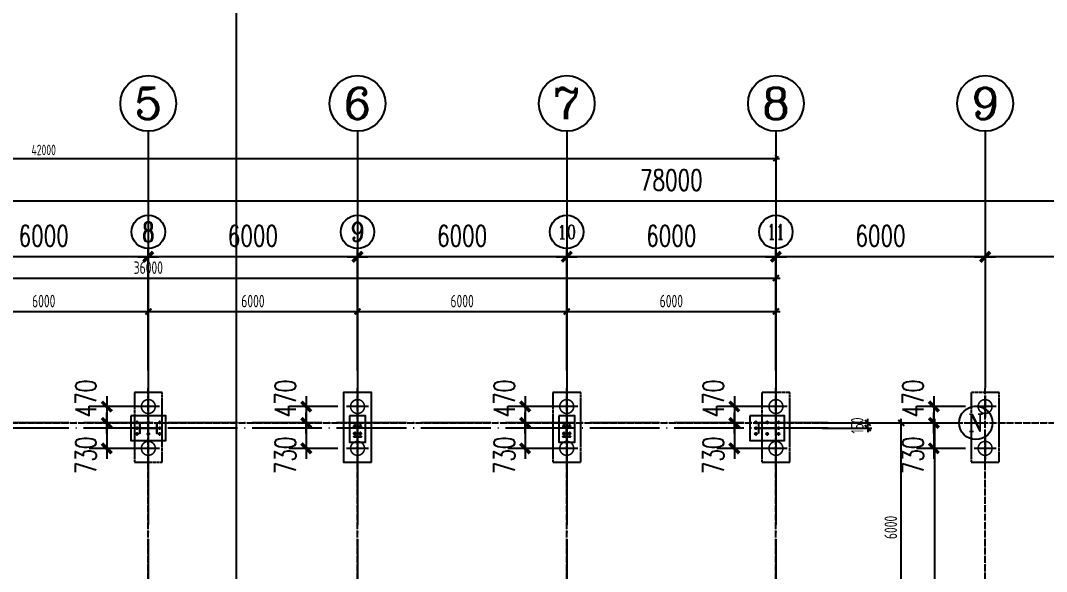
# Model space of a CAD drawing. Extents: x -1389621 to 57380, y -92505 to 283644.
# Drawn here: x -1360196 to -1330771, y 57200 to 73013 of the extents above; entities that cross this region are included whole.
import ezdxf
from ezdxf.enums import TextEntityAlignment as Align

# ---------------------------------------------------------------- set-up
doc = ezdxf.new("R2010")
doc.units = 0
doc.header["$LTSCALE"] = 100
doc.header["$MEASUREMENT"] = 0
for name, pattern in [('CENTERX2', [101.6, 63.5, -12.7, 12.7, -12.7]), ('DASH', [0.35, 0.25, -0.1]), ('DOTE', [2.42, 2, -0.2, 0.02, -0.2])]:
    doc.linetypes.add(name, pattern=pattern)
doc.layers.get('0').update_dxf_attribs({"linetype": 'CONTINUOUS'})
doc.layers.get('Defpoints').update_dxf_attribs({"linetype": 'CONTINUOUS'})
for name, color, linetype in [('11000', 4, 'CONTINUOUS'), ('AXIS', 3, 'CONTINUOUS'), ('AXIS_TEXT', 7, 'CONTINUOUS'), ('DIM', 3, 'CONTINUOUS'), ('DOTE', 1, 'DOTE'), ('PUB_DIM', 3, 'CONTINUOUS'), ('单桩', 6, 'CONTINUOUS'), ('承台', 2, 'CONTINUOUS'), ('柱子', 3, 'CONTINUOUS'), ('短柱', 2, 'CONTINUOUS')]:
    doc.layers.add(name, color=color, linetype=linetype)
doc.layers.add('轴线', color=1, linetype='CENTERX2', lineweight=13)
doc.styles.add('_TCH_AXIS', font='COMPLEX', dxfattribs={"bigfont": 'GBCBIG'})
doc.styles.add('COMPLEX', font='COMPLEX')
doc.styles.add('DIM_FONT', font='SIMPLEX', dxfattribs={"width": 0.7, "bigfont": 'GBCBIG'})
doc.styles.add('TSSD_Dimension', font='tssdeng.shx', dxfattribs={"width": 0.7, "bigfont": 'hztxt.shx'})
doc.dimstyles.new('AXIS200', dxfattribs={"dimscale": 2, "dimtxt": 300, "dimasz": 1, "dimexe": 250, "dimexo": 300, "dimgap": 150, "dimtad": 1, "dimdec": 0, "dimzin": 0, "dimdsep": 46, "dimtxsty": 'DIM_FONT', "dimblk": '_DIMX', "dimcen": 0.09, "dimse1": 1, "dimse2": 1, "dimclrt": 7, "dimadec": 0, "dimazin": 0, "dimtfac": 1, "dimtdec": 0, "dimtix": 1, "dimtmove": 2, "dimatfit": 3, "dimldrblk": '_DIMX', "dimfxl": 0, "dimtolj": 1, "dimtzin": 0, "dimarcsym": 0})
doc.dimstyles.new('DIMA200', dxfattribs={"dimscale": 2, "dimtxt": 300, "dimasz": 1, "dimexe": 250, "dimexo": 300, "dimgap": 150, "dimtad": 1, "dimdec": 0, "dimzin": 0, "dimdsep": 46, "dimtxsty": 'DIM_FONT', "dimblk": '_DIMX', "dimcen": 0.09, "dimse1": 1, "dimclrt": 7, "dimadec": 0, "dimazin": 0, "dimtfac": 1, "dimtdec": 0, "dimtix": 1, "dimtmove": 2, "dimatfit": 3, "dimldrblk": '_DIMX', "dimfxl": 0, "dimtolj": 1, "dimtzin": 0, "dimarcsym": 0})
doc.dimstyles.new('DIMB200', dxfattribs={"dimscale": 2, "dimtxt": 300, "dimasz": 1, "dimexe": 250, "dimexo": 300, "dimgap": 150, "dimtad": 1, "dimdec": 0, "dimzin": 0, "dimdsep": 46, "dimtxsty": 'DIM_FONT', "dimblk": '_DIMX', "dimcen": 0.09, "dimse2": 1, "dimclrt": 7, "dimadec": 0, "dimazin": 0, "dimtfac": 1, "dimtdec": 0, "dimtix": 1, "dimtmove": 2, "dimatfit": 3, "dimldrblk": '_DIMX', "dimfxl": 0, "dimtolj": 1, "dimtzin": 0, "dimarcsym": 0})
doc.dimstyles.new('TSSD_100_100', dxfattribs={"dimtxt": 300, "dimasz": 100, "dimexe": 100, "dimexo": 250, "dimgap": 100, "dimtad": 1, "dimdec": 0, "dimzin": 0, "dimdsep": 46, "dimtxsty": 'TSSD_Dimension', "dimblk": 'ARCHTICK', "dimblk1": 'ARCHTICK', "dimblk2": 'ARCHTICK', "dimcen": 0, "dimdle": 100, "dimclrt": 7, "dimadec": 0, "dimazin": 0, "dimtfac": 1, "dimtdec": 0, "dimtix": 1, "dimtmove": 2, "dimatfit": 3, "dimfxl": 0, "dimtolj": 1, "dimtzin": 0, "dimarcsym": 0})

# ---------------------------------------------------------------- blocks, each defined once
blk = doc.blocks.new('_ArchTick')
at = {"color": 0, "linetype": 'ByBlock'}
blk.add_lwpolyline([(-0.71, -0.71, 0.5, 0.5, 0), (0.71, 0.71, 0.5, 0.5, 0)], format="xyseb", dxfattribs=at)
blk = doc.blocks.new('*D969')
at = {"layer": 'Defpoints', "color": 0, "ltscale": 100}
for p in [(-407942, 149067), (-405849, 149067), (-407942, 143067)]:
    blk.add_point(p, dxfattribs=at)
at = {"layer": 'DIM', "color": 0, "lineweight": -2, "ltscale": 100}
for p, q in [((-405849, 142947), (-405849, 149187)), ((-407642, 149067), (-405729, 149067)), ((-407642, 143067), (-405729, 143067))]:
    blk.add_line(p, q, dxfattribs=at)
at = {"layer": 'DIM', "color": 0, "lineweight": -2, "ltscale": 100, "xscale": 120, "yscale": 120, "zscale": 120}
for p, rotation in [((-405849, 149067), 90), ((-405849, 143067), 270)]:
    blk.add_blockref('_ArchTick', p, dxfattribs=dict(at, rotation=rotation))
at = {"layer": 'DIM', "color": 7, "ltscale": 100, "insert": (-406149, 146067), "char_height": 360, "attachment_point": 5, "rotation": 90, "style": 'TSSD_Dimension'}
blk.add_mtext('\\A1;6000', dxfattribs=at)
blk = doc.blocks.new('*D970')
at = {"layer": 'Defpoints', "color": 0, "ltscale": 100}
for p in [(-408182, 149067), (-404889, 149067), (-408182, 77067)]:
    blk.add_point(p, dxfattribs=at)
at = {"layer": 'DIM', "color": 0, "lineweight": -2, "ltscale": 100}
for p, q in [((-404889, 76947), (-404889, 149187)), ((-407882, 149067), (-404769, 149067)), ((-407882, 77067), (-404769, 77067))]:
    blk.add_line(p, q, dxfattribs=at)
at = {"layer": 'DIM', "color": 0, "lineweight": -2, "ltscale": 100, "xscale": 120, "yscale": 120, "zscale": 120}
for p, rotation in [((-404889, 149067), 90), ((-404889, 77067), 270)]:
    blk.add_blockref('_ArchTick', p, dxfattribs=dict(at, rotation=rotation))
at = {"layer": 'DIM', "color": 7, "ltscale": 100, "insert": (-405189, 113067), "char_height": 360, "attachment_point": 5, "rotation": 90, "style": 'TSSD_Dimension'}
blk.add_mtext('\\A1;72000', dxfattribs=at)
blk = doc.blocks.new('*D981')
at = {"layer": 'Defpoints', "color": 0, "ltscale": 100}
for p in [(-427442, 152263), (-433442, 150567), (-427442, 150567)]:
    blk.add_point(p, dxfattribs=at)
at = {"layer": 'DIM', "color": 0, "lineweight": -2, "ltscale": 100}
for p, q in [((-433562, 152263), (-427322, 152263)), ((-433442, 150867), (-433442, 152383)), ((-427442, 150867), (-427442, 152383))]:
    blk.add_line(p, q, dxfattribs=at)
at = {"layer": 'DIM', "color": 0, "lineweight": -2, "ltscale": 100, "xscale": 120, "yscale": 120, "zscale": 120, "rotation": 180}
blk.add_blockref('_ArchTick', (-433442, 152263), dxfattribs=at)
at = {"layer": 'DIM', "color": 0, "lineweight": -2, "ltscale": 100, "xscale": 120, "yscale": 120, "zscale": 120}
blk.add_blockref('_ArchTick', (-427442, 152263), dxfattribs=at)
at = {"layer": 'DIM', "color": 7, "ltscale": 100, "insert": (-430442, 152563), "char_height": 360, "attachment_point": 5, "style": 'TSSD_Dimension'}
blk.add_mtext('\\A1;6000', dxfattribs=at)
blk = doc.blocks.new('*D982')
at = {"layer": 'Defpoints', "color": 0, "ltscale": 100}
for p in [(-421442, 152263), (-427442, 150567), (-421442, 150567)]:
    blk.add_point(p, dxfattribs=at)
at = {"layer": 'DIM', "color": 0, "lineweight": -2, "ltscale": 100}
for p, q in [((-427562, 152263), (-421322, 152263)), ((-427442, 150867), (-427442, 152383)), ((-421442, 150867), (-421442, 152383))]:
    blk.add_line(p, q, dxfattribs=at)
at = {"layer": 'DIM', "color": 0, "lineweight": -2, "ltscale": 100, "xscale": 120, "yscale": 120, "zscale": 120, "rotation": 180}
blk.add_blockref('_ArchTick', (-427442, 152263), dxfattribs=at)
at = {"layer": 'DIM', "color": 0, "lineweight": -2, "ltscale": 100, "xscale": 120, "yscale": 120, "zscale": 120}
blk.add_blockref('_ArchTick', (-421442, 152263), dxfattribs=at)
at = {"layer": 'DIM', "color": 7, "ltscale": 100, "insert": (-424442, 152563), "char_height": 360, "attachment_point": 5, "style": 'TSSD_Dimension'}
blk.add_mtext('\\A1;6000', dxfattribs=at)
blk = doc.blocks.new('*D983')
at = {"layer": 'Defpoints', "color": 0, "ltscale": 100}
for p in [(-415442, 152263), (-421442, 150567), (-415442, 150567)]:
    blk.add_point(p, dxfattribs=at)
at = {"layer": 'DIM', "color": 0, "lineweight": -2, "ltscale": 100}
for p, q in [((-421562, 152263), (-415322, 152263)), ((-421442, 150867), (-421442, 152383)), ((-415442, 150867), (-415442, 152383))]:
    blk.add_line(p, q, dxfattribs=at)
at = {"layer": 'DIM', "color": 0, "lineweight": -2, "ltscale": 100, "xscale": 120, "yscale": 120, "zscale": 120, "rotation": 180}
blk.add_blockref('_ArchTick', (-421442, 152263), dxfattribs=at)
at = {"layer": 'DIM', "color": 0, "lineweight": -2, "ltscale": 100, "xscale": 120, "yscale": 120, "zscale": 120}
blk.add_blockref('_ArchTick', (-415442, 152263), dxfattribs=at)
at = {"layer": 'DIM', "color": 7, "ltscale": 100, "insert": (-418442, 152563), "char_height": 360, "attachment_point": 5, "style": 'TSSD_Dimension'}
blk.add_mtext('\\A1;6000', dxfattribs=at)
blk = doc.blocks.new('*D984')
at = {"layer": 'Defpoints', "color": 0, "ltscale": 100}
for p in [(-409442, 152263), (-415442, 150567), (-409442, 150567)]:
    blk.add_point(p, dxfattribs=at)
at = {"layer": 'DIM', "color": 0, "lineweight": -2, "ltscale": 100}
for p, q in [((-415562, 152263), (-409322, 152263)), ((-415442, 150867), (-415442, 152383)), ((-409442, 150867), (-409442, 152383))]:
    blk.add_line(p, q, dxfattribs=at)
at = {"layer": 'DIM', "color": 0, "lineweight": -2, "ltscale": 100, "xscale": 120, "yscale": 120, "zscale": 120, "rotation": 180}
blk.add_blockref('_ArchTick', (-415442, 152263), dxfattribs=at)
at = {"layer": 'DIM', "color": 0, "lineweight": -2, "ltscale": 100, "xscale": 120, "yscale": 120, "zscale": 120}
blk.add_blockref('_ArchTick', (-409442, 152263), dxfattribs=at)
at = {"layer": 'DIM', "color": 7, "ltscale": 100, "insert": (-412442, 152563), "char_height": 360, "attachment_point": 5, "style": 'TSSD_Dimension'}
blk.add_mtext('\\A1;6000', dxfattribs=at)
blk = doc.blocks.new('*D985')
at = {"layer": 'Defpoints', "color": 0, "ltscale": 100}
for p in [(-409442, 153223), (-445442, 150327), (-409442, 150327)]:
    blk.add_point(p, dxfattribs=at)
at = {"layer": 'DIM', "color": 0, "lineweight": -2, "ltscale": 100}
for p, q in [((-445442, 150627), (-445442, 153343)), ((-409442, 150627), (-409442, 153343)), ((-445562, 153223), (-409322, 153223))]:
    blk.add_line(p, q, dxfattribs=at)
at = {"layer": 'DIM', "color": 0, "lineweight": -2, "ltscale": 100, "xscale": 120, "yscale": 120, "zscale": 120, "rotation": 180}
blk.add_blockref('_ArchTick', (-445442, 153223), dxfattribs=at)
at = {"layer": 'DIM', "color": 0, "lineweight": -2, "ltscale": 100, "xscale": 120, "yscale": 120, "zscale": 120}
blk.add_blockref('_ArchTick', (-409442, 153223), dxfattribs=at)
at = {"layer": 'DIM', "color": 7, "ltscale": 100, "insert": (-427442, 153523), "char_height": 360, "attachment_point": 5, "style": 'TSSD_Dimension'}
blk.add_mtext('\\A1;36000', dxfattribs=at)
blk = doc.blocks.new('_AXISO')
blk.add_circle((0, 0), 0.5)
at = {"layer": 'AXIS_TEXT', "style": 'COMPLEX', "width": 1.041667}
blk.add_attdef('A', text='', height=0.56, dxfattribs=at).set_placement((-0.25, -0.28), (0.25, -0.28), align=Align.FIT)
blk = doc.blocks.new('*D986')
at = {"layer": 'Defpoints', "color": 0, "ltscale": 100}
for p in [(-408402, 149067), (-408402, 148917), (-406809, 149067)]:
    blk.add_point(p, dxfattribs=at)
at = {"layer": 'DIM', "color": 0, "lineweight": -2, "ltscale": 100}
for p, q in [((-406809, 149067), (-406809, 149187)), ((-408102, 149067), (-406689, 149067)), ((-408102, 148917), (-406689, 148917)), ((-406809, 148917), (-406809, 149067)), ((-406809, 148917), (-406809, 148797))]:
    blk.add_line(p, q, dxfattribs=at)
at = {"layer": 'DIM', "color": 0, "lineweight": -2, "ltscale": 100, "xscale": 120, "yscale": 120, "zscale": 120}
for p, rotation in [((-406809, 149067), 270), ((-406809, 148917), 90)]:
    blk.add_blockref('_ArchTick', p, dxfattribs=dict(at, rotation=rotation))
at = {"layer": 'DIM', "color": 7, "ltscale": 100, "insert": (-407109, 148992), "char_height": 360, "attachment_point": 5, "rotation": 90, "style": 'TSSD_Dimension'}
blk.add_mtext('\\A1;150', dxfattribs=at)
blk = doc.blocks.new('_DIMX')
blk.add_line((-150, 0), (150, 0))
at = {"const_width": 50}
blk.add_lwpolyline([(-70, -70), (70, 70)], dxfattribs=at)
blk = doc.blocks.new('*D1212')
at = {"layer": 'AXIS', "color": 0, "lineweight": -2}
blk.add_line((-1356533, 66232), (-1362529, 66232), dxfattribs=at)
at = {"layer": 'Defpoints', "color": 0}
for p in [(-1362531, 66232), (-1362531, 62464), (-1356531, 62464)]:
    blk.add_point(p, dxfattribs=at)
at = {"layer": 'AXIS', "color": 0, "lineweight": -2, "xscale": 2, "yscale": 2, "zscale": 2, "rotation": 180}
blk.add_blockref('_DIMX', (-1362531, 66232), dxfattribs=at)
at = {"layer": 'AXIS', "color": 0, "lineweight": -2, "xscale": 2, "yscale": 2, "zscale": 2}
blk.add_blockref('_DIMX', (-1356531, 66232), dxfattribs=at)
at = {"layer": 'AXIS', "color": 7, "insert": (-1359531, 66832), "char_height": 600, "attachment_point": 5, "style": 'DIM_FONT'}
blk.add_mtext('\\A1;6000', dxfattribs=at)
blk = doc.blocks.new('*D1215')
at = {"layer": 'AXIS', "color": 0, "lineweight": -2}
blk.add_line((-1302533, 67832), (-1380529, 67832), dxfattribs=at)
at = {"layer": 'Defpoints', "color": 0}
for p in [(-1380531, 67832), (-1380531, 62464), (-1302531, 62464)]:
    blk.add_point(p, dxfattribs=at)
at = {"layer": 'AXIS', "color": 0, "lineweight": -2, "xscale": 2, "yscale": 2, "zscale": 2}
for p, rotation in [((-1380531, 67832), 179.9999999999997), ((-1302531, 67832), 359.9999999999997)]:
    blk.add_blockref('_DIMX', p, dxfattribs=dict(at, rotation=rotation))
at = {"layer": 'AXIS', "color": 7, "insert": (-1341531, 68432), "char_height": 600, "attachment_point": 5, "style": 'DIM_FONT'}
blk.add_mtext('\\A1;78000', dxfattribs=at)
blk = doc.blocks.new('*D1182')
at = {"layer": 'AXIS', "color": 0, "lineweight": -2}
blk.add_line((-1326533, 66232), (-1332529, 66232), dxfattribs=at)
at = {"layer": 'Defpoints', "color": 0}
for p in [(-1332531, 66232), (-1332531, 62464), (-1326531, 62464)]:
    blk.add_point(p, dxfattribs=at)
at = {"layer": 'AXIS', "color": 0, "lineweight": -2, "xscale": 2, "yscale": 2, "zscale": 2, "rotation": 180}
blk.add_blockref('_DIMX', (-1332531, 66232), dxfattribs=at)
at = {"layer": 'AXIS', "color": 0, "lineweight": -2, "xscale": 2, "yscale": 2, "zscale": 2}
blk.add_blockref('_DIMX', (-1326531, 66232), dxfattribs=at)
at = {"layer": 'AXIS', "color": 7, "insert": (-1329531, 66832), "char_height": 600, "attachment_point": 5, "style": 'DIM_FONT'}
blk.add_mtext('\\A1;6000', dxfattribs=at)
blk = doc.blocks.new('*D1187')
at = {"layer": 'AXIS', "color": 0, "lineweight": -2}
blk.add_line((-1338533, 66232), (-1344529, 66232), dxfattribs=at)
at = {"layer": 'Defpoints', "color": 0}
for p in [(-1344531, 66232), (-1344531, 62464), (-1338531, 62464)]:
    blk.add_point(p, dxfattribs=at)
at = {"layer": 'AXIS', "color": 0, "lineweight": -2, "xscale": 2, "yscale": 2, "zscale": 2, "rotation": 180}
blk.add_blockref('_DIMX', (-1344531, 66232), dxfattribs=at)
at = {"layer": 'AXIS', "color": 0, "lineweight": -2, "xscale": 2, "yscale": 2, "zscale": 2}
blk.add_blockref('_DIMX', (-1338531, 66232), dxfattribs=at)
at = {"layer": 'AXIS', "color": 7, "insert": (-1341531, 66832), "char_height": 600, "attachment_point": 5, "style": 'DIM_FONT'}
blk.add_mtext('\\A1;6000', dxfattribs=at)
blk = doc.blocks.new('*D1188')
at = {"layer": 'AXIS', "color": 0, "lineweight": -2}
blk.add_line((-1344533, 66232), (-1350529, 66232), dxfattribs=at)
at = {"layer": 'Defpoints', "color": 0}
for p in [(-1350531, 66232), (-1350531, 62464), (-1344531, 62464)]:
    blk.add_point(p, dxfattribs=at)
at = {"layer": 'AXIS', "color": 0, "lineweight": -2, "xscale": 2, "yscale": 2, "zscale": 2, "rotation": 180}
blk.add_blockref('_DIMX', (-1350531, 66232), dxfattribs=at)
at = {"layer": 'AXIS', "color": 0, "lineweight": -2, "xscale": 2, "yscale": 2, "zscale": 2}
blk.add_blockref('_DIMX', (-1344531, 66232), dxfattribs=at)
at = {"layer": 'AXIS', "color": 7, "insert": (-1347531, 66832), "char_height": 600, "attachment_point": 5, "style": 'DIM_FONT'}
blk.add_mtext('\\A1;6000', dxfattribs=at)
blk = doc.blocks.new('*D1189')
at = {"layer": 'AXIS', "color": 0, "lineweight": -2}
blk.add_line((-1350533, 66232), (-1356529, 66232), dxfattribs=at)
at = {"layer": 'Defpoints', "color": 0}
for p in [(-1356531, 66232), (-1356531, 62464), (-1350531, 62464)]:
    blk.add_point(p, dxfattribs=at)
at = {"layer": 'AXIS', "color": 0, "lineweight": -2, "xscale": 2, "yscale": 2, "zscale": 2, "rotation": 180}
blk.add_blockref('_DIMX', (-1356531, 66232), dxfattribs=at)
at = {"layer": 'AXIS', "color": 0, "lineweight": -2, "xscale": 2, "yscale": 2, "zscale": 2}
blk.add_blockref('_DIMX', (-1350531, 66232), dxfattribs=at)
at = {"layer": 'AXIS', "color": 7, "insert": (-1353531, 66832), "char_height": 600, "attachment_point": 5, "style": 'DIM_FONT'}
blk.add_mtext('\\A1;6000', dxfattribs=at)
blk = doc.blocks.new('*D1190')
at = {"layer": 'AXIS', "color": 0, "lineweight": -2}
blk.add_line((-1332533, 66232), (-1338529, 66232), dxfattribs=at)
at = {"layer": 'Defpoints', "color": 0}
for p in [(-1338531, 66232), (-1338531, 62464), (-1332531, 62464)]:
    blk.add_point(p, dxfattribs=at)
at = {"layer": 'AXIS', "color": 0, "lineweight": -2, "xscale": 2, "yscale": 2, "zscale": 2, "rotation": 180}
blk.add_blockref('_DIMX', (-1338531, 66232), dxfattribs=at)
at = {"layer": 'AXIS', "color": 0, "lineweight": -2, "xscale": 2, "yscale": 2, "zscale": 2}
blk.add_blockref('_DIMX', (-1332531, 66232), dxfattribs=at)
at = {"layer": 'AXIS', "color": 7, "insert": (-1335531, 66832), "char_height": 600, "attachment_point": 5, "style": 'DIM_FONT'}
blk.add_mtext('\\A1;6000', dxfattribs=at)
blk = doc.blocks.new('*D1138')
at = {"layer": 'Defpoints', "color": 0}
for p in [(-1356213, 61464), (-1357723, 60734), (-1356213, 60734)]:
    blk.add_point(p, dxfattribs=at)
at = {"layer": 'PUB_DIM', "color": 0, "lineweight": -2}
for p, q in [((-1357723, 61462), (-1357723, 60736)), ((-1356813, 60734), (-1358223, 60734))]:
    blk.add_line(p, q, dxfattribs=at)
at = {"layer": 'PUB_DIM', "color": 0, "lineweight": -2, "xscale": 2, "yscale": 2, "zscale": 2}
for p, rotation in [((-1357723, 61464), 90), ((-1357723, 60734), 270)]:
    blk.add_blockref('_DIMX', p, dxfattribs=dict(at, rotation=rotation))
at = {"layer": 'PUB_DIM', "color": 7, "insert": (-1358323, 60533), "char_height": 600, "attachment_point": 5, "rotation": 90, "style": 'DIM_FONT'}
blk.add_mtext('\\A1;730', dxfattribs=at)
blk = doc.blocks.new('*D1139')
at = {"layer": 'Defpoints', "color": 0}
for p in [(-1356213, 61934), (-1357723, 61464), (-1356213, 61464)]:
    blk.add_point(p, dxfattribs=at)
at = {"layer": 'PUB_DIM', "color": 0, "lineweight": -2}
for p, q in [((-1356813, 61934), (-1358223, 61934)), ((-1357723, 61936), (-1357723, 61938)), ((-1357723, 61934), (-1357723, 61464)), ((-1357723, 61462), (-1357723, 61460))]:
    blk.add_line(p, q, dxfattribs=at)
at = {"layer": 'PUB_DIM', "color": 0, "lineweight": -2, "xscale": 2, "yscale": 2, "zscale": 2}
for p, rotation in [((-1357723, 61934), 270), ((-1357723, 61464), 90)]:
    blk.add_blockref('_DIMX', p, dxfattribs=dict(at, rotation=rotation))
at = {"layer": 'PUB_DIM', "color": 7, "insert": (-1358323, 62164), "char_height": 600, "attachment_point": 5, "rotation": 90, "style": 'DIM_FONT'}
blk.add_mtext('\\A1;470', dxfattribs=at)
blk = doc.blocks.new('*D1140')
at = {"layer": 'Defpoints', "color": 0}
for p in [(-1350491, 61934), (-1352001, 61464), (-1350491, 61464)]:
    blk.add_point(p, dxfattribs=at)
at = {"layer": 'PUB_DIM', "color": 0, "lineweight": -2}
for p, q in [((-1351091, 61934), (-1352501, 61934)), ((-1352001, 61936), (-1352001, 61938)), ((-1352001, 61934), (-1352001, 61464)), ((-1352001, 61462), (-1352001, 61460))]:
    blk.add_line(p, q, dxfattribs=at)
at = {"layer": 'PUB_DIM', "color": 0, "lineweight": -2, "xscale": 2, "yscale": 2, "zscale": 2}
for p, rotation in [((-1352001, 61934), 270), ((-1352001, 61464), 90)]:
    blk.add_blockref('_DIMX', p, dxfattribs=dict(at, rotation=rotation))
at = {"layer": 'PUB_DIM', "color": 7, "insert": (-1352601, 62164), "char_height": 600, "attachment_point": 5, "rotation": 90, "style": 'DIM_FONT'}
blk.add_mtext('\\A1;470', dxfattribs=at)
blk = doc.blocks.new('*D1141')
at = {"layer": 'Defpoints', "color": 0}
for p in [(-1350491, 61464), (-1352001, 60734), (-1350491, 60734)]:
    blk.add_point(p, dxfattribs=at)
at = {"layer": 'PUB_DIM', "color": 0, "lineweight": -2}
for p, q in [((-1352001, 61462), (-1352001, 60736)), ((-1351091, 60734), (-1352501, 60734))]:
    blk.add_line(p, q, dxfattribs=at)
at = {"layer": 'PUB_DIM', "color": 0, "lineweight": -2, "xscale": 2, "yscale": 2, "zscale": 2}
for p, rotation in [((-1352001, 61464), 90), ((-1352001, 60734), 270)]:
    blk.add_blockref('_DIMX', p, dxfattribs=dict(at, rotation=rotation))
at = {"layer": 'PUB_DIM', "color": 7, "insert": (-1352601, 60533), "char_height": 600, "attachment_point": 5, "rotation": 90, "style": 'DIM_FONT'}
blk.add_mtext('\\A1;730', dxfattribs=at)
blk = doc.blocks.new('U_B0HTE')
at = {"layer": '单桩'}
for p, q in [((0, 269.25), (0, -269.25)), ((-269.25, 0), (269.25, 0))]:
    blk.add_line(p, q, dxfattribs=at)
at = {"layer": '单桩', "const_width": 38.5}
blk.add_lwpolyline([(-169.25, 0, 1), (169.25, 0, 1)], format="xyb", close=True, dxfattribs=at)
at = {"style": 'DIM_FONT', "width": 0.8, "flags": 9}
for tag in ['YSIZE', 'XSIZE']:
    blk.add_attdef(tag, (0, 0), '', height=0.5, dxfattribs=at)
blk = doc.blocks.new('*D1146')
at = {"layer": 'Defpoints', "color": 0}
for p in [(-1344213, 61464), (-1345723, 60734), (-1344213, 60734)]:
    blk.add_point(p, dxfattribs=at)
at = {"layer": 'PUB_DIM', "color": 0, "lineweight": -2}
for p, q in [((-1345723, 61462), (-1345723, 60736)), ((-1344813, 60734), (-1346223, 60734))]:
    blk.add_line(p, q, dxfattribs=at)
at = {"layer": 'PUB_DIM', "color": 0, "lineweight": -2, "xscale": 2, "yscale": 2, "zscale": 2}
for p, rotation in [((-1345723, 61464), 90), ((-1345723, 60734), 270)]:
    blk.add_blockref('_DIMX', p, dxfattribs=dict(at, rotation=rotation))
at = {"layer": 'PUB_DIM', "color": 7, "insert": (-1346323, 60533), "char_height": 600, "attachment_point": 5, "rotation": 90, "style": 'DIM_FONT'}
blk.add_mtext('\\A1;730', dxfattribs=at)
blk = doc.blocks.new('*D1147')
at = {"layer": 'Defpoints', "color": 0}
for p in [(-1344213, 61934), (-1345723, 61464), (-1344213, 61464)]:
    blk.add_point(p, dxfattribs=at)
at = {"layer": 'PUB_DIM', "color": 0, "lineweight": -2}
for p, q in [((-1344813, 61934), (-1346223, 61934)), ((-1345723, 61936), (-1345723, 61938)), ((-1345723, 61934), (-1345723, 61464)), ((-1345723, 61462), (-1345723, 61460))]:
    blk.add_line(p, q, dxfattribs=at)
at = {"layer": 'PUB_DIM', "color": 0, "lineweight": -2, "xscale": 2, "yscale": 2, "zscale": 2}
for p, rotation in [((-1345723, 61934), 270), ((-1345723, 61464), 90)]:
    blk.add_blockref('_DIMX', p, dxfattribs=dict(at, rotation=rotation))
at = {"layer": 'PUB_DIM', "color": 7, "insert": (-1346323, 62164), "char_height": 600, "attachment_point": 5, "rotation": 90, "style": 'DIM_FONT'}
blk.add_mtext('\\A1;470', dxfattribs=at)
blk = doc.blocks.new('*D1150')
at = {"layer": 'Defpoints', "color": 0}
for p in [(-1332491, 61464), (-1334001, 60734), (-1332491, 60734)]:
    blk.add_point(p, dxfattribs=at)
at = {"layer": 'PUB_DIM', "color": 0, "lineweight": -2}
for p, q in [((-1334001, 61462), (-1334001, 60736)), ((-1333091, 60734), (-1334501, 60734))]:
    blk.add_line(p, q, dxfattribs=at)
at = {"layer": 'PUB_DIM', "color": 0, "lineweight": -2, "xscale": 2, "yscale": 2, "zscale": 2}
for p, rotation in [((-1334001, 61464), 90), ((-1334001, 60734), 270)]:
    blk.add_blockref('_DIMX', p, dxfattribs=dict(at, rotation=rotation))
at = {"layer": 'PUB_DIM', "color": 7, "insert": (-1334601, 60533), "char_height": 600, "attachment_point": 5, "rotation": 90, "style": 'DIM_FONT'}
blk.add_mtext('\\A1;730', dxfattribs=at)
blk = doc.blocks.new('*D1151')
at = {"layer": 'Defpoints', "color": 0}
for p in [(-1332491, 61934), (-1334001, 61464), (-1332491, 61464)]:
    blk.add_point(p, dxfattribs=at)
at = {"layer": 'PUB_DIM', "color": 0, "lineweight": -2}
for p, q in [((-1333091, 61934), (-1334501, 61934)), ((-1334001, 61936), (-1334001, 61938)), ((-1334001, 61934), (-1334001, 61464)), ((-1334001, 61462), (-1334001, 61460))]:
    blk.add_line(p, q, dxfattribs=at)
at = {"layer": 'PUB_DIM', "color": 0, "lineweight": -2, "xscale": 2, "yscale": 2, "zscale": 2}
for p, rotation in [((-1334001, 61934), 270), ((-1334001, 61464), 90)]:
    blk.add_blockref('_DIMX', p, dxfattribs=dict(at, rotation=rotation))
at = {"layer": 'PUB_DIM', "color": 7, "insert": (-1334601, 62164), "char_height": 600, "attachment_point": 5, "rotation": 90, "style": 'DIM_FONT'}
blk.add_mtext('\\A1;470', dxfattribs=at)
blk = doc.blocks.new('*D1152')
at = {"layer": 'Defpoints', "color": 0}
for p in [(-1338213, 61934), (-1339723, 61464), (-1338213, 61464)]:
    blk.add_point(p, dxfattribs=at)
at = {"layer": 'PUB_DIM', "color": 0, "lineweight": -2}
for p, q in [((-1338813, 61934), (-1340223, 61934)), ((-1339723, 61936), (-1339723, 61938)), ((-1339723, 61934), (-1339723, 61464)), ((-1339723, 61462), (-1339723, 61460))]:
    blk.add_line(p, q, dxfattribs=at)
at = {"layer": 'PUB_DIM', "color": 0, "lineweight": -2, "xscale": 2, "yscale": 2, "zscale": 2}
for p, rotation in [((-1339723, 61934), 270), ((-1339723, 61464), 90)]:
    blk.add_blockref('_DIMX', p, dxfattribs=dict(at, rotation=rotation))
at = {"layer": 'PUB_DIM', "color": 7, "insert": (-1340323, 62164), "char_height": 600, "attachment_point": 5, "rotation": 90, "style": 'DIM_FONT'}
blk.add_mtext('\\A1;470', dxfattribs=at)
blk = doc.blocks.new('*D1153')
at = {"layer": 'Defpoints', "color": 0}
for p in [(-1338213, 61464), (-1339723, 60734), (-1338213, 60734)]:
    blk.add_point(p, dxfattribs=at)
at = {"layer": 'PUB_DIM', "color": 0, "lineweight": -2}
for p, q in [((-1339723, 61462), (-1339723, 60736)), ((-1338813, 60734), (-1340223, 60734))]:
    blk.add_line(p, q, dxfattribs=at)
at = {"layer": 'PUB_DIM', "color": 0, "lineweight": -2, "xscale": 2, "yscale": 2, "zscale": 2}
for p, rotation in [((-1339723, 61464), 90), ((-1339723, 60734), 270)]:
    blk.add_blockref('_DIMX', p, dxfattribs=dict(at, rotation=rotation))
at = {"layer": 'PUB_DIM', "color": 7, "insert": (-1340323, 60533), "char_height": 600, "attachment_point": 5, "rotation": 90, "style": 'DIM_FONT'}
blk.add_mtext('\\A1;730', dxfattribs=at)
blk = doc.blocks.new('*D1322')
at = {"layer": 'Defpoints', "color": 0, "ltscale": 100}
for p in [(-1380531, 68867), (-1338531, 69048), (-1338531, 68867)]:
    blk.add_point(p, dxfattribs=at)
at = {"layer": 'DIM', "color": 0, "lineweight": -2, "ltscale": 100}
for p, q in [((-1380631, 69048), (-1338431, 69048)), ((-1380531, 69117), (-1380531, 69148)), ((-1338531, 69117), (-1338531, 69148))]:
    blk.add_line(p, q, dxfattribs=at)
at = {"layer": 'DIM', "color": 0, "lineweight": -2, "ltscale": 100, "xscale": 100, "yscale": 100, "zscale": 100, "rotation": 180}
blk.add_blockref('_ArchTick', (-1380531, 69048), dxfattribs=at)
at = {"layer": 'DIM', "color": 0, "lineweight": -2, "ltscale": 100, "xscale": 100, "yscale": 100, "zscale": 100}
blk.add_blockref('_ArchTick', (-1338531, 69048), dxfattribs=at)
at = {"layer": 'DIM', "color": 7, "ltscale": 100, "insert": (-1359531, 69298), "char_height": 300, "attachment_point": 5, "style": 'TSSD_Dimension'}
blk.add_mtext('\\A1;42000', dxfattribs=at)
blk = doc.blocks.new('A$C1196324F')
h = blk.add_hatch(color=256)
edge = h.paths.add_edge_path()
edge.add_arc((25814.7, 77772.3), 26, 0, 360)
h = blk.add_hatch(color=256)
edge = h.paths.add_edge_path()
edge.add_arc((26139.7, 77772.3), 26, 0, 360)
h = blk.add_hatch(color=256)
edge = h.paths.add_edge_path()
edge.add_arc((26464.7, 77772.3), 26, 0, 360)
h = blk.add_hatch(color=256)
edge = h.paths.add_edge_path()
edge.add_arc((32059.7, 77657.3), 26, 0, 360)
h = blk.add_hatch(color=256)
edge = h.paths.add_edge_path()
edge.add_arc((32219.7, 77657.3), 26, 0, 360)
h = blk.add_hatch(color=256)
edge = h.paths.add_edge_path()
edge.add_arc((38059.7, 77657.3), 26, 0, 360)
h = blk.add_hatch(color=256)
edge = h.paths.add_edge_path()
edge.add_arc((38219.7, 77657.3), 26, 0, 360)
h = blk.add_hatch(color=256)
edge = h.paths.add_edge_path()
edge.add_arc((43564.7, 77772.3), 26, 0, 360)
h = blk.add_hatch(color=256)
edge = h.paths.add_edge_path()
edge.add_arc((43889.7, 77772.3), 26, 0, 360)
h = blk.add_hatch(color=256)
edge = h.paths.add_edge_path()
edge.add_arc((44214.7, 77772.3), 26, 0, 360)
h = blk.add_hatch(color=256)
edge = h.paths.add_edge_path()
edge.add_arc((25814.7, 77607.3), 26, 0, 360)
h = blk.add_hatch(color=256)
edge = h.paths.add_edge_path()
edge.add_arc((25814.7, 77442.3), 26, 0, 360)
h = blk.add_hatch(color=256)
edge = h.paths.add_edge_path()
edge.add_arc((26139.7, 77442.3), 26, 0, 360)
h = blk.add_hatch(color=256)
edge = h.paths.add_edge_path()
edge.add_arc((26464.7, 77607.3), 26, 0, 360)
h = blk.add_hatch(color=256)
edge = h.paths.add_edge_path()
edge.add_arc((26464.7, 77442.3), 26, 0, 360)
h = blk.add_hatch(color=256)
edge = h.paths.add_edge_path()
edge.add_arc((32059.7, 77457.3), 26, 0, 360)
h = blk.add_hatch(color=256)
edge = h.paths.add_edge_path()
edge.add_arc((32219.7, 77457.3), 26, 0, 360)
h = blk.add_hatch(color=256)
edge = h.paths.add_edge_path()
edge.add_arc((38059.7, 77457.3), 26, 0, 360)
h = blk.add_hatch(color=256)
edge = h.paths.add_edge_path()
edge.add_arc((38219.7, 77457.3), 26, 0, 360)
h = blk.add_hatch(color=256)
edge = h.paths.add_edge_path()
edge.add_arc((43564.7, 77607.3), 26, 0, 360)
h = blk.add_hatch(color=256)
edge = h.paths.add_edge_path()
edge.add_arc((43564.7, 77442.3), 26, 0, 360)
h = blk.add_hatch(color=256)
edge = h.paths.add_edge_path()
edge.add_arc((43889.7, 77442.3), 26, 0, 360)
h = blk.add_hatch(color=256)
edge = h.paths.add_edge_path()
edge.add_arc((44214.7, 77607.3), 26, 0, 360)
h = blk.add_hatch(color=256)
edge = h.paths.add_edge_path()
edge.add_arc((44214.7, 77442.3), 26, 0, 360)
at = {"layer": '11000'}
for centre in [(25814.7, 77772.3), (26139.7, 77772.3), (26464.7, 77772.3), (32059.7, 77657.3), (32219.7, 77657.3), (38059.7, 77657.3), (38219.7, 77657.3), (43564.7, 77772.3), (43889.7, 77772.3), (44214.7, 77772.3), (25814.7, 77607.3), (25814.7, 77442.3), (26139.7, 77442.3), (26464.7, 77607.3), (26464.7, 77442.3), (32059.7, 77457.3), (32219.7, 77457.3), (38059.7, 77457.3), (38219.7, 77457.3), (43564.7, 77607.3), (43564.7, 77442.3), (43889.7, 77442.3), (44214.7, 77607.3), (44214.7, 77442.3)]:
    blk.add_circle(centre, 26, dxfattribs=at)
at = {"layer": 'AXIS'}
for p, q in [((26139.7, 79257.3), (26139.7, 82759.2)), ((32139.7, 79257.3), (32139.7, 82759.2)), ((38139.7, 79257.3), (38139.7, 82759.2)), ((44139.7, 79257.3), (44139.7, 82759.2)), ((45639.7, 77757.3), (49394.4, 77757.3))]:
    blk.add_line(p, q, dxfattribs=at)
at = {"layer": 'DOTE', "linetype": 'DOTE', "ltscale": 10}
for p, q in [((26139.7, 79257.3), (26139.7, 4257.3)), ((32139.7, 79257.3), (32139.7, 4257.3)), ((38139.7, 79257.3), (38139.7, 4257.3)), ((44139.7, 79257.3), (44139.7, 4257.3)), ((45639.7, 77757.3), (4217.7, 77757.3)), ((45639.7, 77607.3), (8539.7, 77607.3))]:
    blk.add_line(p, q, dxfattribs=at)
at = {"layer": '柱子', "ltscale": 100}
for points in [[(25901.7, 77611.3), (25901.7, 77747.3), (25889.7, 77747.3), (25889.7, 77467.3), (25901.7, 77467.3), (25901.7, 77603.3), (26377.7, 77603.3), (26377.7, 77467.3), (26389.7, 77467.3), (26389.7, 77747.3), (26377.7, 77747.3), (26377.7, 77611.3)], [(32143.7, 77369.3), (32249.7, 77369.3), (32249.7, 77357.3), (32029.7, 77357.3), (32029.7, 77369.3), (32135.7, 77369.3), (32135.7, 77745.3), (32029.7, 77745.3), (32029.7, 77757.3), (32249.7, 77757.3), (32249.7, 77745.3), (32143.7, 77745.3)], [(32143.7, 77745.3), (32249.7, 77745.3), (32249.7, 77757.3), (32029.7, 77757.3), (32029.7, 77745.3), (32135.7, 77745.3), (32135.7, 77369.3), (32029.7, 77369.3), (32029.7, 77357.3), (32249.7, 77357.3), (32249.7, 77369.3), (32143.7, 77369.3)], [(38143.7, 77369.3), (38249.7, 77369.3), (38249.7, 77357.3), (38029.7, 77357.3), (38029.7, 77369.3), (38135.7, 77369.3), (38135.7, 77745.3), (38029.7, 77745.3), (38029.7, 77757.3), (38249.7, 77757.3), (38249.7, 77745.3), (38143.7, 77745.3)], [(38143.7, 77745.3), (38249.7, 77745.3), (38249.7, 77757.3), (38029.7, 77757.3), (38029.7, 77745.3), (38135.7, 77745.3), (38135.7, 77369.3), (38029.7, 77369.3), (38029.7, 77357.3), (38249.7, 77357.3), (38249.7, 77369.3), (38143.7, 77369.3)], [(43651.7, 77611.3), (43651.7, 77737.3), (43639.7, 77737.3), (43639.7, 77477.3), (43651.7, 77477.3), (43651.7, 77603.3), (44127.7, 77603.3), (44127.7, 77477.3), (44139.7, 77477.3), (44139.7, 77737.3), (44127.7, 77737.3), (44127.7, 77611.3)]]:
    blk.add_lwpolyline(points, close=True, dxfattribs=at)
at = {"layer": '短柱', "ltscale": 100}
for points in [[(25639.7, 77957.3), (25639.7, 77257.3), (26639.7, 77257.3), (26639.7, 77957.3)], [(31909.7, 77957.3), (31909.7, 77207.3), (32369.7, 77207.3), (32369.7, 77957.3)], [(37909.7, 77957.3), (37909.7, 77207.3), (38369.7, 77207.3), (38369.7, 77957.3)], [(43389.7, 77957.3), (43389.7, 77257.3), (44389.7, 77257.3), (44389.7, 77957.3)]]:
    blk.add_lwpolyline(points, close=True, dxfattribs=at)
at = {"layer": '轴线'}
for p, q in [((25763.7, 77772.3), (25865.7, 77772.3)), ((25814.7, 77823.3), (25814.7, 77721.3)), ((26088.7, 77772.3), (26190.7, 77772.3)), ((26139.7, 77823.3), (26139.7, 77721.3)), ((26413.7, 77772.3), (26515.7, 77772.3)), ((26464.7, 77823.3), (26464.7, 77721.3)), ((32059.7, 77708.3), (32059.7, 77606.3)), ((32219.7, 77708.3), (32219.7, 77606.3)), ((38059.7, 77708.3), (38059.7, 77606.3)), ((38219.7, 77708.3), (38219.7, 77606.3)), ((43615.7, 77772.3), (43513.7, 77772.3)), ((43564.7, 77823.3), (43564.7, 77721.3)), ((43940.7, 77772.3), (43838.7, 77772.3)), ((43889.7, 77823.3), (43889.7, 77721.3)), ((44265.7, 77772.3), (44163.7, 77772.3)), ((44214.7, 77823.3), (44214.7, 77721.3)), ((25763.7, 77607.3), (25865.7, 77607.3)), ((25763.7, 77442.3), (25865.7, 77442.3)), ((25814.7, 77658.3), (25814.7, 77556.3)), ((25814.7, 77493.3), (25814.7, 77391.3)), ((26088.7, 77442.3), (26190.7, 77442.3)), ((26139.7, 77493.3), (26139.7, 77391.3)), ((26413.7, 77607.3), (26515.7, 77607.3)), ((26413.7, 77442.3), (26515.7, 77442.3)), ((26464.7, 77658.3), (26464.7, 77556.3)), ((26464.7, 77493.3), (26464.7, 77391.3)), ((32110.7, 77657.3), (32008.7, 77657.3)), ((32110.7, 77457.3), (32008.7, 77457.3)), ((32059.7, 77508.3), (32059.7, 77406.3)), ((32168.7, 77657.3), (32270.7, 77657.3)), ((32168.7, 77457.3), (32270.7, 77457.3)), ((32219.7, 77508.3), (32219.7, 77406.3)), ((38110.7, 77657.3), (38008.7, 77657.3)), ((38110.7, 77457.3), (38008.7, 77457.3)), ((38059.7, 77508.3), (38059.7, 77406.3)), ((38168.7, 77657.3), (38270.7, 77657.3)), ((38168.7, 77457.3), (38270.7, 77457.3)), ((38219.7, 77508.3), (38219.7, 77406.3)), ((43615.7, 77607.3), (43513.7, 77607.3)), ((43615.7, 77442.3), (43513.7, 77442.3)), ((43564.7, 77658.3), (43564.7, 77556.3)), ((43564.7, 77493.3), (43564.7, 77391.3)), ((43940.7, 77442.3), (43838.7, 77442.3)), ((43889.7, 77493.3), (43889.7, 77391.3)), ((44265.7, 77607.3), (44163.7, 77607.3)), ((44265.7, 77442.3), (44163.7, 77442.3)), ((44214.7, 77658.3), (44214.7, 77556.3)), ((44214.7, 77493.3), (44214.7, 77391.3))]:
    blk.add_line(p, q, dxfattribs=at)
at = {"layer": 'AXIS'}
ref = blk.add_blockref('_AXISO', (26139.7, 83239.2), dxfattribs=dict(at, xscale=960, yscale=960, zscale=960))
ref.add_attrib('A', '8', dxfattribs={"layer": 'AXIS_TEXT', "ltscale": 0.5, "height": 559.1, "style": '_TCH_AXIS'}).set_placement((25953.4, 82959.7), (26326.1, 82959.7), align=Align.FIT)
ref = blk.add_blockref('_AXISO', (32139.7, 83239.2), dxfattribs=dict(at, xscale=960, yscale=960, zscale=960))
ref.add_attrib('A', '9', dxfattribs={"layer": 'AXIS_TEXT', "ltscale": 0.5, "height": 559.1, "style": '_TCH_AXIS'}).set_placement((31953.4, 82959.7), (32326.1, 82959.7), align=Align.FIT)
ref = blk.add_blockref('_AXISO', (38139.7, 83239.2), dxfattribs=dict(at, xscale=960, yscale=960, zscale=960))
ref.add_attrib('A', '10', dxfattribs={"layer": 'AXIS_TEXT', "ltscale": 0.5, "height": 394.13, "style": '_TCH_AXIS'}).set_placement((37867.6, 83042.2), (38411.9, 83042.2), align=Align.FIT)
ref = blk.add_blockref('_AXISO', (44139.7, 83239.2), dxfattribs=dict(at, xscale=960, yscale=960, zscale=960))
ref.add_attrib('A', '11', dxfattribs={"layer": 'AXIS_TEXT', "ltscale": 0.5, "height": 442.52, "style": '_TCH_AXIS'}).set_placement((43886.9, 83018), (44392.6, 83018), align=Align.FIT)
ref = blk.add_blockref('_AXISO', (49874.4, 77757.3), dxfattribs=dict(at, xscale=960, yscale=960, zscale=960))
ref.add_attrib('A', 'N', dxfattribs={"layer": 'AXIS_TEXT', "ltscale": 0.5, "height": 498.3, "style": '_TCH_AXIS'}).set_placement((49648.9, 77508.2), (50099.8, 77508.2), align=Align.FIT)
at = {"layer": 'DIM', "ltscale": 100}
for p1, p2, distance, picture, middle in [((8139.7, 79017.3), (44139.7, 79017.3), 2896.4, '*D985', (26139.7, 82213.7)), ((20139.7, 79257.3), (26139.7, 79257.3), 1696.4, '*D981', (23139.7, 81253.7)), ((26139.7, 79257.3), (32139.7, 79257.3), 1696.4, '*D982', (29139.7, 81253.7)), ((32139.7, 79257.3), (38139.7, 79257.3), 1696.4, '*D983', (35139.7, 81253.7)), ((38139.7, 79257.3), (44139.7, 79257.3), 1696.4, '*D984', (41139.7, 81253.7)), ((45399.7, 5757.3), (45399.7, 77757.3), -3292.9, '*D970', (48392.6, 41757.3)), ((45639.7, 71757.3), (45639.7, 77757.3), -2092.9, '*D969', (47432.6, 74757.3))]:
    dim = blk.add_aligned_dim(p1=p1, p2=p2, distance=distance, dimstyle='TSSD_100_100', override={"dimscale": 1.2}, dxfattribs=at)
    dim.commit()
    dim.dimension.update_dxf_attribs({"geometry": picture, "text_midpoint": middle, "insert": (453582, -71309.2)})
dim = blk.add_aligned_dim(p1=(45179.7, 77607.3), p2=(45179.7, 77757.3), distance=-1592.9, text='150', dimstyle='TSSD_100_100', override={"dimscale": 1.2}, dxfattribs=at)
dim.commit()
dim.dimension.update_dxf_attribs({"geometry": '*D986', "text_midpoint": (46472.6, 77682.3), "insert": (453582, -71309.2)})

msp = doc.modelspace()

# ---------------------------------------------------------------- linework, layer by layer
at = {"ltscale": 100}
msp.add_line((-1354010.64, 104637.131), (-1354010.64, -92505.083), dxfattribs=at)
at = {"layer": 'AXIS'}
for p, q in [((-1356530.64, 69832.327), (-1356530.64, 62464.148)), ((-1350530.64, 69832.327), (-1350530.64, 62464.148)), ((-1344530.64, 69832.327), (-1344530.64, 62464.148)), ((-1338530.64, 69832.327), (-1338530.64, 62464.148)), ((-1332530.64, 69832.327), (-1332530.64, 62464.148))]:
    msp.add_line(p, q, dxfattribs=at)
at = {"layer": 'DOTE'}
for p, q in [((-1356530.64, -12730.667), (-1356530.64, 62464.148)), ((-1350530.64, -12730.667), (-1350530.64, 62464.148)), ((-1344530.64, -12730.667), (-1344530.64, 62464.148)), ((-1338530.64, -12730.667), (-1338530.64, 62464.148)), ((-1332530.64, -12730.667), (-1332530.64, 62464.148)), ((-1381530.64, 61464.148), (-1301530.64, 61464.148))]:
    msp.add_line(p, q, dxfattribs=at)
at = {"layer": '承台', "linetype": 'DASH'}
for p, q in [((-1356930.64, 62334.148), (-1356930.64, 60334.148)), ((-1356130.64, 62334.148), (-1356930.64, 62334.148)), ((-1356130.64, 60334.148), (-1356130.64, 62334.148)), ((-1344930.64, 62334.148), (-1344930.64, 60334.148)), ((-1344130.64, 62334.148), (-1344930.64, 62334.148)), ((-1344130.64, 60334.148), (-1344130.64, 62334.148)), ((-1338130.64, 62334.148), (-1338930.64, 62334.148)), ((-1338930.64, 62334.148), (-1338930.64, 60334.148)), ((-1338130.64, 60334.148), (-1338130.64, 62334.148)), ((-1332930.64, 62334.148), (-1332930.64, 60334.148)), ((-1332130.64, 62334.148), (-1332930.64, 62334.148)), ((-1332130.64, 60334.148), (-1332130.64, 62334.148)), ((-1356930.64, 60334.148), (-1356130.64, 60334.148)), ((-1344930.64, 60334.148), (-1344130.64, 60334.148)), ((-1338930.64, 60334.148), (-1338130.64, 60334.148)), ((-1332930.64, 60334.148), (-1332130.64, 60334.148))]:
    msp.add_line(p, q, dxfattribs=at)
at = {"layer": '承台'}
msp.add_lwpolyline([(-1350130.64, 60334.148), (-1350130.64, 62334.148), (-1350930.64, 62334.148), (-1350930.64, 60334.148), (-1350130.64, 60334.148)], dxfattribs=at)

# ---------------------------------------------------------------- block references
at = {"layer": 'AXIS'}
ref = msp.add_blockref('_AXISO', (-1356530.64, 70632.327), dxfattribs=dict(at, xscale=1600, yscale=1600, zscale=1600))
ref.add_attrib('A', '5', dxfattribs={"layer": 'AXIS_TEXT', "height": 896, "style": 'COMPLEX', "width": 1.339286}).set_placement((-1356930.64, 70184.327), (-1356130.64, 70184.327), align=Align.FIT)
ref = msp.add_blockref('_AXISO', (-1350530.64, 70632.327), dxfattribs=dict(at, xscale=1600, yscale=1600, zscale=1600))
ref.add_attrib('A', '6', dxfattribs={"layer": 'AXIS_TEXT', "height": 896, "style": 'COMPLEX', "width": 1.339286}).set_placement((-1350930.64, 70184.327), (-1350130.64, 70184.327), align=Align.FIT)
ref = msp.add_blockref('_AXISO', (-1344530.64, 70632.327), dxfattribs=dict(at, xscale=1600, yscale=1600, zscale=1600))
ref.add_attrib('A', '7', dxfattribs={"layer": 'AXIS_TEXT', "height": 896, "style": 'COMPLEX', "width": 1.339286}).set_placement((-1344930.64, 70184.327), (-1344130.64, 70184.327), align=Align.FIT)
ref = msp.add_blockref('_AXISO', (-1338530.64, 70632.327), dxfattribs=dict(at, xscale=1600, yscale=1600, zscale=1600))
ref.add_attrib('A', '8', dxfattribs={"layer": 'AXIS_TEXT', "height": 896, "style": 'COMPLEX', "width": 1.339286}).set_placement((-1338930.64, 70184.327), (-1338130.64, 70184.327), align=Align.FIT)
ref = msp.add_blockref('_AXISO', (-1332530.64, 70632.327), dxfattribs=dict(at, xscale=1600, yscale=1600, zscale=1600))
ref.add_attrib('A', '9', dxfattribs={"layer": 'AXIS_TEXT', "height": 896, "style": 'COMPLEX', "width": 1.339286}).set_placement((-1332930.64, 70184.327), (-1332130.64, 70184.327), align=Align.FIT)
at = {"layer": '单桩', "xscale": -1.18, "yscale": 1.18, "zscale": 1.18}
for p in [(-1356530.64, 61934.148), (-1350530.64, 61934.148), (-1344530.64, 61934.148), (-1338530.64, 61934.148), (-1332530.64, 61934.148), (-1356530.64, 60734.148), (-1350530.64, 60734.148), (-1344530.64, 60734.148), (-1338530.64, 60734.148), (-1332530.64, 60734.148)]:
    msp.add_blockref('U_B0HTE', p, dxfattribs=at)
at = {"layer": '短柱', "ltscale": 100}
msp.add_blockref('A$C1196324F', (-1382670.382, -16293.201), dxfattribs=at)

# ---------------------------------------------------------------- dimensions: what is measured, and where the dimension line sits
at = {"layer": 'AXIS'}
dim = msp.add_aligned_dim(p1=(-1302530.64, 62464.148), p2=(-1380530.64, 62464.148), distance=-5368.18, dimstyle='AXIS200', dxfattribs=at)
dim.commit()
dim.dimension.update_dxf_attribs({"geometry": '*D1215', "text_midpoint": (-1341530.64, 68432.327)})
for base, p1, p2, picture, middle in [((-1362530.64, 66232.327), (-1356530.64, 62464.148), (-1362530.64, 62464.148), '*D1212', (-1359530.64, 66832.327)), ((-1356530.64, 66232.327), (-1350530.64, 62464.148), (-1356530.64, 62464.148), '*D1189', (-1353530.64, 66832.327)), ((-1350530.64, 66232.327), (-1344530.64, 62464.148), (-1350530.64, 62464.148), '*D1188', (-1347530.64, 66832.327)), ((-1344530.64, 66232.327), (-1338530.64, 62464.148), (-1344530.64, 62464.148), '*D1187', (-1341530.64, 66832.327)), ((-1338530.64, 66232.327), (-1332530.64, 62464.148), (-1338530.64, 62464.148), '*D1190', (-1335530.64, 66832.327)), ((-1332530.64, 66232.327), (-1326530.64, 62464.148), (-1332530.64, 62464.148), '*D1182', (-1329530.64, 66832.327))]:
    dim = msp.add_linear_dim(base=base, p1=p1, p2=p2, dimstyle='AXIS200', dxfattribs=at)
    dim.commit()
    dim.dimension.update_dxf_attribs({"geometry": picture, "text_midpoint": middle})
at = {"layer": 'DIM', "ltscale": 100}
dim = msp.add_linear_dim(base=(-1338530.64, 69047.965), p1=(-1380530.64, 68866.918), p2=(-1338530.64, 68866.918), dimstyle='TSSD_100_100', dxfattribs=at)
dim.commit()
dim.dimension.update_dxf_attribs({"geometry": '*D1322', "text_midpoint": (-1359530.64, 69297.965)})
at = {"layer": 'PUB_DIM'}
for base, p1, p2, dimstyle, picture, middle in [((-1357722.878, 61464.151), (-1356212.925, 61934.151), (-1356212.925, 61464.151), 'DIMB200', '*D1139', (-1358322.878, 62164.017)), ((-1352000.538, 61464.151), (-1350490.585, 61934.151), (-1350490.585, 61464.151), 'DIMB200', '*D1140', (-1352600.538, 62164.017)), ((-1345722.878, 61464.151), (-1344212.925, 61934.151), (-1344212.925, 61464.151), 'DIMB200', '*D1147', (-1346322.878, 62164.017)), ((-1339722.878, 61464.151), (-1338212.925, 61934.151), (-1338212.925, 61464.151), 'DIMB200', '*D1152', (-1340322.878, 62164.017)), ((-1334000.538, 61464.151), (-1332490.585, 61934.151), (-1332490.585, 61464.151), 'DIMB200', '*D1151', (-1334600.538, 62164.017)), ((-1357722.878, 60734.151), (-1356212.925, 61464.151), (-1356212.925, 60734.151), 'DIMA200', '*D1138', (-1358322.878, 60532.579)), ((-1352000.538, 60734.151), (-1350490.585, 61464.151), (-1350490.585, 60734.151), 'DIMA200', '*D1141', (-1352600.538, 60532.579)), ((-1345722.878, 60734.151), (-1344212.925, 61464.151), (-1344212.925, 60734.151), 'DIMA200', '*D1146', (-1346322.878, 60532.579)), ((-1339722.878, 60734.151), (-1338212.925, 61464.151), (-1338212.925, 60734.151), 'DIMA200', '*D1153', (-1340322.878, 60532.579)), ((-1334000.538, 60734.151), (-1332490.585, 61464.151), (-1332490.585, 60734.151), 'DIMA200', '*D1150', (-1334600.538, 60532.579))]:
    dim = msp.add_linear_dim(base=base, p1=p1, p2=p2, angle=270, dimstyle=dimstyle, dxfattribs=at)
    dim.commit()
    dim.dimension.update_dxf_attribs({"geometry": picture, "text_midpoint": middle, "dimtype": 161})

doc.saveas('drawing.dxf')
